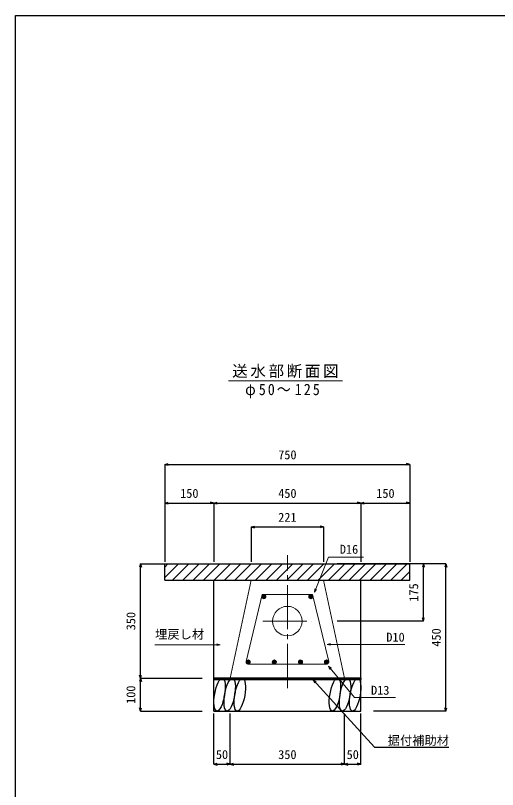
# Model space of a CAD drawing. Units: millimetres, scale not verified. Extents: x -9755 to 16726, y -7413 to 4835.
# Drawn here: x -9755 to -8280, y -5725 to -3358 of the extents above; entities that cross this region are included whole.
import ezdxf
from ezdxf.enums import TextEntityAlignment as Align

# ---------------------------------------------------------------- set-up
doc = ezdxf.new("R2010")
doc.units = ezdxf.units.MM
doc.header["$LTSCALE"] = 15
doc.linetypes.add('CHAIN2', pattern=[12, 9, -1, 1, -1])
doc.layers.add('0-1_ブロック', color=2, linetype='Continuous', lineweight=18)
doc.layers.add('0-A', color=7, linetype='Continuous', lineweight=18)
for name, color, linetype in [('0-3_鉄筋', 7, 'Continuous'), ('0-5_ｼﾞｮｲﾝﾄ詳細図', 7, 'Continuous'), ('0-6_寸法', 4, 'Continuous'), ('0-B', 4, 'Continuous'), ('0-F', 5, 'Continuous')]:
    doc.layers.add(name, color=color, linetype=linetype)
doc.styles.add('ＭＳ ゴシック', font='')
doc.styles.get('ＭＳ ゴシック').set_extended_font_data('MS Gothic')

msp = doc.modelspace()

# ---------------------------------------------------------------- linework, layer by layer
at = {"layer": '0-1_ブロック', "color": 7, "linetype": 'CHAIN2'}
for p, q in [((-8923.4, -5414.69), (-8923.4, -5007.57)), ((-8998.5, -5209.69), (-8848.3, -5209.69))]:
    msp.add_line(p, q, dxfattribs=at)
at = {"layer": '0-1_ブロック', "color": 3}
for p, q in [((-9034.12, -5084.69), (-9098.4, -5384.69)), ((-8812.69, -5084.69), (-9034.12, -5084.69)), ((-8812.69, -5084.69), (-8748.4, -5384.69)), ((-9098.4, -5384.69), (-8748.4, -5384.69))]:
    msp.add_line(p, q, dxfattribs=at)
at = {"layer": '0-1_ブロック'}
for p, q in [((-9000.53, -5128.19), (-9049.72, -5333.17)), ((-9000.53, -5128.19), (-8846.28, -5128.19)), ((-8846.28, -5128.19), (-8797.08, -5333.17)), ((-9043.4, -5341.19), (-8803.4, -5341.15))]:
    msp.add_line(p, q, dxfattribs=at)
at = {"layer": '0-1_ブロック', "color": 7}
for p, q in [((-9001.87, -5134), (-8994.72, -5141.15)), ((-9001.45, -5132.3), (-8993.02, -5140.73)), ((-9000.7, -5130.92), (-8991.64, -5139.99)), ((-8999.7, -5129.81), (-8990.52, -5138.98)), ((-8998.44, -5128.94), (-8989.66, -5137.73)), ((-8996.9, -5128.36), (-8989.08, -5136.19)), ((-8994.94, -5128.2), (-8988.92, -5134.22)), ((-8851.86, -5128.2), (-8857.89, -5134.22)), ((-8849.9, -5128.36), (-8857.73, -5136.19)), ((-8848.36, -5128.94), (-8857.15, -5137.73)), ((-8847.11, -5129.81), (-8856.28, -5138.98)), ((-8846.1, -5130.92), (-8855.16, -5139.99)), ((-8845.36, -5132.3), (-8853.79, -5140.73)), ((-8844.94, -5134), (-8852.08, -5141.15)), ((-9001.7, -5136.29), (-8997.01, -5140.99)), ((-8845.1, -5136.29), (-8849.8, -5140.99)), ((-9049.87, -5334), (-9042.72, -5341.15)), ((-9049.7, -5336.29), (-9045.01, -5340.99)), ((-9049.45, -5332.3), (-9041.02, -5340.73)), ((-9048.7, -5330.92), (-9039.64, -5339.99)), ((-9047.7, -5329.81), (-9038.52, -5338.98)), ((-9046.44, -5328.94), (-9037.66, -5337.73)), ((-9044.9, -5328.36), (-9037.08, -5336.19)), ((-9042.94, -5328.2), (-9036.92, -5334.22)), ((-8969.87, -5334), (-8962.72, -5341.15)), ((-8969.7, -5336.29), (-8965.01, -5340.98)), ((-8969.45, -5332.3), (-8961.02, -5340.73)), ((-8968.7, -5330.92), (-8959.64, -5339.99)), ((-8967.7, -5329.81), (-8958.52, -5338.98)), ((-8966.44, -5328.94), (-8957.66, -5337.73)), ((-8964.9, -5328.36), (-8957.08, -5336.19)), ((-8962.94, -5328.2), (-8956.92, -5334.22)), ((-8883.86, -5328.2), (-8889.89, -5334.22)), ((-8881.9, -5328.36), (-8889.73, -5336.19)), ((-8880.36, -5328.94), (-8889.15, -5337.73)), ((-8879.11, -5329.81), (-8888.28, -5338.98)), ((-8878.1, -5330.92), (-8887.16, -5339.99)), ((-8877.36, -5332.3), (-8885.79, -5340.73)), ((-8876.94, -5334), (-8884.08, -5341.15)), ((-8877.1, -5336.29), (-8881.8, -5340.98)), ((-8803.86, -5328.2), (-8809.89, -5334.22)), ((-8801.9, -5328.36), (-8809.73, -5336.19)), ((-8800.36, -5328.94), (-8809.15, -5337.73)), ((-8799.11, -5329.81), (-8808.28, -5338.98)), ((-8798.1, -5330.92), (-8807.16, -5339.99)), ((-8797.36, -5332.3), (-8805.79, -5340.73)), ((-8796.94, -5334), (-8804.08, -5341.15)), ((-8797.1, -5336.29), (-8801.8, -5340.99))]:
    msp.add_line(p, q, dxfattribs=at)
at = {"layer": '0-1_ブロック'}
for centre in [(-8995.4, -5134.69), (-8851.4, -5134.69), (-9043.4, -5334.69), (-8963.4, -5334.69), (-8883.4, -5334.69), (-8803.4, -5334.69)]:
    msp.add_circle(centre, 6.5, dxfattribs=at)
at = {"layer": '0-1_ブロック', "color": 3}
msp.add_circle((-8923.4, -5209.69), 45.1, dxfattribs=at)
at = {"layer": '0-3_鉄筋'}
for p, q in [((-9298.4, -5084.69), (-9298.4, -5034.69)), ((-9298.4, -5076.14), (-9256.95, -5034.69)), ((-9298.4, -5044.32), (-9288.77, -5034.69)), ((-9298.4, -5034.69), (-8548.4, -5034.69)), ((-9275.13, -5084.69), (-9225.13, -5034.69)), ((-9243.31, -5084.69), (-9193.31, -5034.69)), ((-9211.49, -5084.69), (-9161.49, -5034.69)), ((-9179.67, -5084.69), (-9129.67, -5034.69)), ((-9147.85, -5084.69), (-9097.85, -5034.69)), ((-9116.03, -5084.69), (-9066.03, -5034.69)), ((-9084.21, -5084.69), (-9034.21, -5034.69)), ((-9052.39, -5084.69), (-9002.39, -5034.69)), ((-9020.57, -5084.69), (-8970.57, -5034.69)), ((-8988.75, -5084.69), (-8938.75, -5034.69)), ((-8956.93, -5084.69), (-8906.93, -5034.69)), ((-8925.11, -5084.69), (-8875.11, -5034.69)), ((-8893.3, -5084.69), (-8843.3, -5034.69)), ((-8861.48, -5084.69), (-8811.48, -5034.69)), ((-8829.66, -5084.69), (-8779.66, -5034.69)), ((-8797.84, -5084.69), (-8747.84, -5034.69)), ((-8766.02, -5084.69), (-8716.02, -5034.69)), ((-8734.2, -5084.69), (-8684.2, -5034.69)), ((-8702.38, -5084.69), (-8652.38, -5034.69)), ((-8670.56, -5084.69), (-8620.56, -5034.69)), ((-8638.74, -5084.69), (-8588.74, -5034.69)), ((-8606.92, -5084.69), (-8556.92, -5034.69)), ((-8548.4, -5084.69), (-8548.4, -5034.69)), ((-8575.1, -5084.69), (-8548.4, -5057.99)), ((-9298.4, -5084.69), (-8548.4, -5084.69)), ((-9148.4, -5384.69), (-9148.4, -5084.69)), ((-8698.4, -5384.69), (-8698.4, -5084.69))]:
    msp.add_line(p, q, dxfattribs=at)
at = {"layer": '0-5_ｼﾞｮｲﾝﾄ詳細図'}
for p in [(-8698.4, -5384.69), (-9148.4, -5484.69)]:
    msp.add_line(p, (-9148.4, -5384.69), dxfattribs=at)
msp.add_lwpolyline([(-9148.4, -5484.69), (-8698.4, -5484.69), (-8698.4, -5384.69)], dxfattribs=at)
for centre in [(-9130.89, -5434.68), (-9099.98, -5434.68), (-9069.07, -5434.68), (-8777.92, -5434.68), (-8747.02, -5434.68), (-8716.11, -5434.68)]:
    msp.add_ellipse(centre, major_axis=(8.81, 49.96), ratio=0.3, dxfattribs=at)
at = {"layer": '0-6_寸法'}
for p, q in [((-9298.4, -4730.64), (-9288.26, -4727.93)), ((-9298.4, -4730.64), (-8548.4, -4730.64)), ((-9298.4, -4730.64), (-9288.26, -4733.36)), ((-9298.4, -4730.64), (-9298.4, -4848.59)), ((-8548.4, -4730.64), (-8558.54, -4727.93)), ((-8548.4, -4730.64), (-8558.54, -4733.36)), ((-8548.4, -4730.64), (-8548.4, -4848.59)), ((-9298.4, -4848.59), (-9288.26, -4845.87)), ((-9298.4, -4848.59), (-9148.4, -4848.59)), ((-9298.4, -4848.59), (-9288.26, -4851.3)), ((-9298.4, -4848.59), (-9298.4, -5028.89)), ((-9148.4, -4848.59), (-9158.54, -4845.87)), ((-9148.4, -4848.59), (-9158.54, -4851.3)), ((-9148.4, -4848.59), (-9138.26, -4845.87)), ((-9148.4, -4848.59), (-9148.4, -5028.89)), ((-9148.4, -4848.59), (-8698.4, -4848.59)), ((-9148.4, -4848.59), (-9138.26, -4851.3)), ((-8698.4, -4848.59), (-8708.54, -4845.87)), ((-8698.4, -4848.59), (-8708.54, -4851.3)), ((-8698.4, -4848.59), (-8688.26, -4845.87)), ((-8698.4, -4848.59), (-8698.4, -5028.89)), ((-8698.4, -4848.59), (-8548.4, -4848.59)), ((-8698.4, -4848.59), (-8688.26, -4851.3)), ((-8548.4, -4848.59), (-8558.54, -4845.87)), ((-8548.4, -4848.59), (-8558.54, -4851.3)), ((-8548.4, -4848.59), (-8548.4, -5028.89)), ((-9034.12, -4921.79), (-9023.97, -4919.07)), ((-9034.12, -4921.79), (-8812.69, -4921.79)), ((-9034.12, -4921.79), (-9023.97, -4924.51)), ((-9034.12, -4921.79), (-9034.12, -5028.89)), ((-8812.69, -4921.79), (-8822.83, -4919.07)), ((-8812.69, -4921.79), (-8822.83, -4924.51)), ((-8812.69, -4921.79), (-8812.69, -5028.89)), ((-9372.95, -5034.69), (-9375.67, -5044.83)), ((-9372.95, -5384.69), (-9372.95, -5034.69)), ((-9372.95, -5034.69), (-9370.23, -5044.83)), ((-9372.95, -5034.69), (-9184.71, -5034.69)), ((-8507.44, -5034.69), (-8771.5, -5034.69)), ((-8438.49, -5034.69), (-8660.12, -5034.69)), ((-8507.44, -5034.69), (-8510.15, -5044.83)), ((-8507.44, -5209.69), (-8507.44, -5034.69)), ((-8507.44, -5034.69), (-8504.72, -5044.83)), ((-8438.49, -5034.69), (-8441.21, -5044.83)), ((-8438.49, -5484.69), (-8438.49, -5034.69)), ((-8438.49, -5034.69), (-8435.78, -5044.83)), ((-8507.44, -5209.69), (-8510.15, -5199.54)), ((-8507.44, -5209.69), (-8504.72, -5199.54)), ((-8507.44, -5209.69), (-8771.5, -5209.69)), ((-9372.95, -5384.69), (-9375.67, -5374.54)), ((-9372.95, -5384.69), (-9375.67, -5394.83)), ((-9372.95, -5384.69), (-9370.23, -5374.54)), ((-9372.95, -5484.69), (-9372.95, -5384.69)), ((-9372.95, -5384.69), (-9370.23, -5394.83)), ((-9372.95, -5384.69), (-9184.71, -5384.69)), ((-9372.95, -5484.69), (-9375.67, -5474.54)), ((-9372.95, -5484.69), (-9370.23, -5474.54)), ((-9372.95, -5484.69), (-9184.71, -5484.69)), ((-8438.49, -5484.69), (-8660.12, -5484.69)), ((-8438.49, -5484.69), (-8441.21, -5474.54)), ((-8438.49, -5484.69), (-8435.78, -5474.54)), ((-9148.4, -5647.23), (-9148.4, -5492.09)), ((-9098.4, -5647.23), (-9098.4, -5492.09)), ((-8748.4, -5647.23), (-8748.4, -5492.09)), ((-8698.4, -5647.23), (-8698.4, -5492.09)), ((-9148.4, -5647.23), (-9138.26, -5644.51)), ((-9148.4, -5647.23), (-9098.4, -5647.23)), ((-9148.4, -5647.23), (-9138.26, -5649.95)), ((-9098.4, -5647.23), (-9108.54, -5644.51)), ((-9098.4, -5647.23), (-9108.54, -5649.95)), ((-9098.4, -5647.23), (-9088.26, -5644.51)), ((-9098.4, -5647.23), (-8748.4, -5647.23)), ((-9098.4, -5647.23), (-9088.26, -5649.95)), ((-8748.4, -5647.23), (-8758.54, -5644.51)), ((-8748.4, -5647.23), (-8758.54, -5649.95)), ((-8748.4, -5647.23), (-8738.26, -5644.51)), ((-8748.4, -5647.23), (-8698.4, -5647.23)), ((-8748.4, -5647.23), (-8738.26, -5649.95)), ((-8698.4, -5647.23), (-8708.54, -5644.51)), ((-8698.4, -5647.23), (-8708.54, -5649.95))]:
    msp.add_line(p, q, dxfattribs=at)
at = {"layer": '0-A'}
for p, q in [((-9103.99, -4474.82), (-8755.28, -4474.82)), ((-8840.73, -5121.59), (-8839.43, -5111.17)), ((-8840.73, -5121.59), (-8834.39, -5113.22)), ((-8801.47, -5280.77), (-8791.33, -5278.05)), ((-9129.04, -5281.91), (-9139.18, -5279.19)), ((-8801.47, -5280.77), (-8564.47, -5280.77)), ((-8801.47, -5280.77), (-8791.33, -5283.49)), ((-8797.48, -5347.7), (-8793.1, -5357.24)), ((-8718.31, -5443.15), (-8592.19, -5443.15))]:
    msp.add_line(p, q, dxfattribs=at)
for points in [[(-8840.73, -5121.59), (-8797.2, -5014.45), (-8690.06, -5014.45)], [(-9328.91, -5281.91), (-9129.04, -5281.91), (-9139.18, -5284.63)], [(-8718.31, -5443.15), (-8797.48, -5347.7), (-8788.92, -5353.77)]]:
    msp.add_lwpolyline(points, dxfattribs=at)
at = {"layer": '0-B', "color": 134}
for p, q in [((-9148.4, -5387.89), (-9148.4, -5384.69)), ((-9148.4, -5384.69), (-8698.4, -5384.69)), ((-9148.4, -5386.7), (-9146.39, -5384.69)), ((-9148.4, -5387.89), (-8698.4, -5387.89)), ((-9147.47, -5387.89), (-9144.27, -5384.69)), ((-9145.34, -5387.89), (-9142.14, -5384.69)), ((-9143.22, -5387.89), (-9140.02, -5384.69)), ((-9141.1, -5387.89), (-9137.9, -5384.69)), ((-9138.98, -5387.89), (-9135.78, -5384.69)), ((-9136.86, -5387.89), (-9133.66, -5384.69)), ((-9134.74, -5387.89), (-9131.54, -5384.69)), ((-9132.62, -5387.89), (-9129.42, -5384.69)), ((-9130.5, -5387.89), (-9127.3, -5384.69)), ((-9128.37, -5387.89), (-9125.17, -5384.69)), ((-9126.25, -5387.89), (-9123.05, -5384.69)), ((-9124.13, -5387.89), (-9120.93, -5384.69)), ((-9122.01, -5387.89), (-9118.81, -5384.69)), ((-9119.89, -5387.89), (-9116.69, -5384.69)), ((-9117.77, -5387.89), (-9114.57, -5384.69)), ((-9115.65, -5387.89), (-9112.45, -5384.69)), ((-9113.52, -5387.89), (-9110.32, -5384.69)), ((-9111.4, -5387.89), (-9108.2, -5384.69)), ((-9109.28, -5387.89), (-9106.08, -5384.69)), ((-9107.16, -5387.89), (-9103.96, -5384.69)), ((-9105.04, -5387.89), (-9101.84, -5384.69)), ((-9102.92, -5387.89), (-9099.72, -5384.69)), ((-9100.8, -5387.89), (-9097.6, -5384.69)), ((-9098.68, -5387.89), (-9095.48, -5384.69)), ((-9096.55, -5387.89), (-9093.35, -5384.69)), ((-9094.43, -5387.89), (-9091.23, -5384.69)), ((-9092.31, -5387.89), (-9089.11, -5384.69)), ((-9090.19, -5387.89), (-9086.99, -5384.69)), ((-9088.07, -5387.89), (-9084.87, -5384.69)), ((-9085.95, -5387.89), (-9082.75, -5384.69)), ((-9083.83, -5387.89), (-9080.63, -5384.69)), ((-9081.7, -5387.89), (-9078.5, -5384.69)), ((-9079.58, -5387.89), (-9076.38, -5384.69)), ((-9077.46, -5387.89), (-9074.26, -5384.69)), ((-9075.34, -5387.89), (-9072.14, -5384.69)), ((-9073.22, -5387.89), (-9070.02, -5384.69)), ((-9071.1, -5387.89), (-9067.9, -5384.69)), ((-9068.98, -5387.89), (-9065.78, -5384.69)), ((-9066.86, -5387.89), (-9063.66, -5384.69)), ((-9064.73, -5387.89), (-9061.53, -5384.69)), ((-9062.61, -5387.89), (-9059.41, -5384.69)), ((-9060.49, -5387.89), (-9057.29, -5384.69)), ((-9058.37, -5387.89), (-9055.17, -5384.69)), ((-9056.25, -5387.89), (-9053.05, -5384.69)), ((-9054.13, -5387.89), (-9050.93, -5384.69)), ((-9052.01, -5387.89), (-9048.81, -5384.69)), ((-9049.89, -5387.89), (-9046.69, -5384.69)), ((-9047.76, -5387.89), (-9044.56, -5384.69)), ((-9045.64, -5387.89), (-9042.44, -5384.69)), ((-9043.52, -5387.89), (-9040.32, -5384.69)), ((-9041.4, -5387.89), (-9038.2, -5384.69)), ((-9039.28, -5387.89), (-9036.08, -5384.69)), ((-9037.16, -5387.89), (-9033.96, -5384.69)), ((-9035.04, -5387.89), (-9031.84, -5384.69)), ((-9032.91, -5387.89), (-9029.71, -5384.69)), ((-9030.79, -5387.89), (-9027.59, -5384.69)), ((-9028.67, -5387.89), (-9025.47, -5384.69)), ((-9026.55, -5387.89), (-9023.35, -5384.69)), ((-9024.43, -5387.89), (-9021.23, -5384.69)), ((-9022.31, -5387.89), (-9019.11, -5384.69)), ((-9020.19, -5387.89), (-9016.99, -5384.69)), ((-9018.07, -5387.89), (-9014.87, -5384.69)), ((-9015.94, -5387.89), (-9012.74, -5384.69)), ((-9013.82, -5387.89), (-9010.62, -5384.69)), ((-9011.7, -5387.89), (-9008.5, -5384.69)), ((-9009.58, -5387.89), (-9006.38, -5384.69)), ((-9007.46, -5387.89), (-9004.26, -5384.69)), ((-9005.34, -5387.89), (-9002.14, -5384.69)), ((-9003.22, -5387.89), (-9000.02, -5384.69)), ((-9001.09, -5387.89), (-8997.89, -5384.69)), ((-8998.97, -5387.89), (-8995.77, -5384.69)), ((-8996.85, -5387.89), (-8993.65, -5384.69)), ((-8994.73, -5387.89), (-8991.53, -5384.69)), ((-8992.61, -5387.89), (-8989.41, -5384.69)), ((-8990.49, -5387.89), (-8987.29, -5384.69)), ((-8988.37, -5387.89), (-8985.17, -5384.69)), ((-8986.25, -5387.89), (-8983.05, -5384.69)), ((-8984.12, -5387.89), (-8980.92, -5384.69)), ((-8982, -5387.89), (-8978.8, -5384.69)), ((-8979.88, -5387.89), (-8976.68, -5384.69)), ((-8977.76, -5387.89), (-8974.56, -5384.69)), ((-8975.64, -5387.89), (-8972.44, -5384.69)), ((-8973.52, -5387.89), (-8970.32, -5384.69)), ((-8971.4, -5387.89), (-8968.2, -5384.69)), ((-8969.27, -5387.89), (-8966.07, -5384.69)), ((-8967.15, -5387.89), (-8963.95, -5384.69)), ((-8965.03, -5387.89), (-8961.83, -5384.69)), ((-8962.91, -5387.89), (-8959.71, -5384.69)), ((-8960.79, -5387.89), (-8957.59, -5384.69)), ((-8958.67, -5387.89), (-8955.47, -5384.69)), ((-8956.55, -5387.89), (-8953.35, -5384.69)), ((-8954.43, -5387.89), (-8951.23, -5384.69)), ((-8952.3, -5387.89), (-8949.1, -5384.69)), ((-8950.18, -5387.89), (-8946.98, -5384.69)), ((-8948.06, -5387.89), (-8944.86, -5384.69)), ((-8945.94, -5387.89), (-8942.74, -5384.69)), ((-8943.82, -5387.89), (-8940.62, -5384.69)), ((-8941.7, -5387.89), (-8938.5, -5384.69)), ((-8939.58, -5387.89), (-8936.38, -5384.69)), ((-8937.46, -5387.89), (-8934.26, -5384.69)), ((-8935.33, -5387.89), (-8932.13, -5384.69)), ((-8933.21, -5387.89), (-8930.01, -5384.69)), ((-8931.09, -5387.89), (-8927.89, -5384.69)), ((-8928.97, -5387.89), (-8925.77, -5384.69)), ((-8926.85, -5387.89), (-8923.65, -5384.69)), ((-8924.73, -5387.89), (-8921.53, -5384.69)), ((-8922.61, -5387.89), (-8919.41, -5384.69)), ((-8920.48, -5387.89), (-8917.28, -5384.69)), ((-8918.36, -5387.89), (-8915.16, -5384.69)), ((-8916.24, -5387.89), (-8913.04, -5384.69)), ((-8914.12, -5387.89), (-8910.92, -5384.69)), ((-8912, -5387.89), (-8908.8, -5384.69)), ((-8909.88, -5387.89), (-8906.68, -5384.69)), ((-8907.76, -5387.89), (-8904.56, -5384.69)), ((-8905.64, -5387.89), (-8902.44, -5384.69)), ((-8903.51, -5387.89), (-8900.31, -5384.69)), ((-8901.39, -5387.89), (-8898.19, -5384.69)), ((-8899.27, -5387.89), (-8896.07, -5384.69)), ((-8897.15, -5387.89), (-8893.95, -5384.69)), ((-8895.03, -5387.89), (-8891.83, -5384.69)), ((-8892.91, -5387.89), (-8889.71, -5384.69)), ((-8890.79, -5387.89), (-8887.59, -5384.69)), ((-8888.66, -5387.89), (-8885.46, -5384.69)), ((-8886.54, -5387.89), (-8883.34, -5384.69)), ((-8884.42, -5387.89), (-8881.22, -5384.69)), ((-8882.3, -5387.89), (-8879.1, -5384.69)), ((-8880.18, -5387.89), (-8876.98, -5384.69)), ((-8878.06, -5387.89), (-8874.86, -5384.69)), ((-8875.94, -5387.89), (-8872.74, -5384.69)), ((-8873.82, -5387.89), (-8870.62, -5384.69)), ((-8871.69, -5387.89), (-8868.49, -5384.69)), ((-8869.57, -5387.89), (-8866.37, -5384.69)), ((-8867.45, -5387.89), (-8864.25, -5384.69)), ((-8865.33, -5387.89), (-8862.13, -5384.69)), ((-8863.21, -5387.89), (-8860.01, -5384.69)), ((-8861.09, -5387.89), (-8857.89, -5384.69)), ((-8858.97, -5387.89), (-8855.77, -5384.69)), ((-8856.84, -5387.89), (-8853.64, -5384.69)), ((-8854.72, -5387.89), (-8851.52, -5384.69)), ((-8852.6, -5387.89), (-8849.4, -5384.69)), ((-8850.48, -5387.89), (-8847.28, -5384.69)), ((-8848.36, -5387.89), (-8845.16, -5384.69)), ((-8846.24, -5387.89), (-8843.04, -5384.69)), ((-8844.12, -5387.89), (-8840.92, -5384.69)), ((-8842, -5387.89), (-8838.8, -5384.69)), ((-8839.87, -5387.89), (-8836.67, -5384.69)), ((-8837.75, -5387.89), (-8834.55, -5384.69)), ((-8835.63, -5387.89), (-8832.43, -5384.69)), ((-8833.51, -5387.89), (-8830.31, -5384.69)), ((-8831.39, -5387.89), (-8828.19, -5384.69)), ((-8829.27, -5387.89), (-8826.07, -5384.69)), ((-8827.15, -5387.89), (-8823.95, -5384.69)), ((-8825.03, -5387.89), (-8821.83, -5384.69)), ((-8822.9, -5387.89), (-8819.7, -5384.69)), ((-8820.78, -5387.89), (-8817.58, -5384.69)), ((-8818.66, -5387.89), (-8815.46, -5384.69)), ((-8816.54, -5387.89), (-8813.34, -5384.69)), ((-8814.42, -5387.89), (-8811.22, -5384.69)), ((-8812.3, -5387.89), (-8809.1, -5384.69)), ((-8810.18, -5387.89), (-8806.98, -5384.69)), ((-8808.05, -5387.89), (-8804.85, -5384.69)), ((-8805.93, -5387.89), (-8802.73, -5384.69)), ((-8803.81, -5387.89), (-8800.61, -5384.69)), ((-8801.69, -5387.89), (-8798.49, -5384.69)), ((-8799.57, -5387.89), (-8796.37, -5384.69)), ((-8797.45, -5387.89), (-8794.25, -5384.69)), ((-8795.33, -5387.89), (-8792.13, -5384.69)), ((-8793.21, -5387.89), (-8790.01, -5384.69)), ((-8791.08, -5387.89), (-8787.88, -5384.69)), ((-8788.96, -5387.89), (-8785.76, -5384.69)), ((-8786.84, -5387.89), (-8783.64, -5384.69)), ((-8784.72, -5387.89), (-8781.52, -5384.69)), ((-8782.6, -5387.89), (-8779.4, -5384.69)), ((-8780.48, -5387.89), (-8777.28, -5384.69)), ((-8778.36, -5387.89), (-8775.16, -5384.69)), ((-8776.23, -5387.89), (-8773.03, -5384.69)), ((-8774.11, -5387.89), (-8770.91, -5384.69)), ((-8771.99, -5387.89), (-8768.79, -5384.69)), ((-8769.87, -5387.89), (-8766.67, -5384.69)), ((-8767.75, -5387.89), (-8764.55, -5384.69)), ((-8765.63, -5387.89), (-8762.43, -5384.69)), ((-8763.51, -5387.89), (-8760.31, -5384.69)), ((-8761.39, -5387.89), (-8758.19, -5384.69)), ((-8759.26, -5387.89), (-8756.06, -5384.69)), ((-8757.14, -5387.89), (-8753.94, -5384.69)), ((-8755.02, -5387.89), (-8751.82, -5384.69)), ((-8752.9, -5387.89), (-8749.7, -5384.69)), ((-8750.78, -5387.89), (-8747.58, -5384.69)), ((-8748.66, -5387.89), (-8745.46, -5384.69)), ((-8746.54, -5387.89), (-8743.34, -5384.69)), ((-8744.41, -5387.89), (-8741.21, -5384.69)), ((-8742.29, -5387.89), (-8739.09, -5384.69)), ((-8740.17, -5387.89), (-8736.97, -5384.69)), ((-8738.05, -5387.89), (-8734.85, -5384.69)), ((-8735.93, -5387.89), (-8732.73, -5384.69)), ((-8733.81, -5387.89), (-8730.61, -5384.69)), ((-8731.69, -5387.89), (-8728.49, -5384.69)), ((-8729.57, -5387.89), (-8726.37, -5384.69)), ((-8727.44, -5387.89), (-8724.24, -5384.69)), ((-8725.32, -5387.89), (-8722.12, -5384.69)), ((-8723.2, -5387.89), (-8720, -5384.69)), ((-8721.08, -5387.89), (-8717.88, -5384.69)), ((-8718.96, -5387.89), (-8715.76, -5384.69)), ((-8716.84, -5387.89), (-8713.64, -5384.69)), ((-8714.72, -5387.89), (-8711.52, -5384.69)), ((-8712.6, -5387.89), (-8709.4, -5384.69)), ((-8710.47, -5387.89), (-8707.27, -5384.69)), ((-8708.35, -5387.89), (-8705.15, -5384.69)), ((-8706.23, -5387.89), (-8703.03, -5384.69)), ((-8704.11, -5387.89), (-8700.91, -5384.69)), ((-8701.99, -5387.89), (-8698.79, -5384.69)), ((-8699.87, -5387.89), (-8698.4, -5386.42)), ((-8698.4, -5384.69), (-8698.4, -5387.89))]:
    msp.add_line(p, q, dxfattribs=at)
at = {"layer": '0-B'}
for p, q in [((-8844.61, -5389.5), (-8656.92, -5595.13)), ((-8844.61, -5389.5), (-8835.76, -5395.16)), ((-8844.61, -5389.5), (-8839.78, -5398.83)), ((-8656.92, -5595.13), (-8429.39, -5595.13))]:
    msp.add_line(p, q, dxfattribs=at)
at = {"layer": '0-F'}
msp.add_lwpolyline([(-9755.46, -7412.79), (-9755.46, -3357.79), (-3855.46, -3357.79), (-3855.46, -7412.79)], close=True, dxfattribs=at)

# ---------------------------------------------------------------- texts
at = {"layer": '0-6_寸法', "style": 'ＭＳ ゴシック'}
for s, p in [('750', (-8951.53, -4723.14)), ('150', (-9251.53, -4841.09)), ('450', (-8951.53, -4841.09)), ('150', (-8651.53, -4841.09)), ('221', (-8951.53, -4914.29)), ('50', (-9142.15, -5639.73)), ('350', (-8951.53, -5639.73)), ('50', (-8742.15, -5639.73))]:
    msp.add_text(s, height=27.49, dxfattribs=at).set_placement(p, align=Align.BOTTOM_LEFT)
for s, p in [('175', (-8514.94, -5150.31)), ('350', (-9380.45, -5237.81)), ('450', (-8445.99, -5287.81)), ('100', (-9380.45, -5462.81))]:
    msp.add_text(s, height=27.49, rotation=90, dxfattribs=at).set_placement(p, align=Align.BOTTOM_LEFT)
at = {"layer": '0-A', "color": 4, "style": 'ＭＳ ゴシック'}
for s, p in [('D16', (-8762.9, -5012.05)), ('埋戻し材', (-9328.14, -5271.92)), ('D10', (-8620.72, -5280.77)), ('D13', (-8667.42, -5443.11))]:
    msp.add_text(s, height=27.49, dxfattribs=at).set_placement(p, align=Align.BOTTOM_LEFT)
at = {"layer": '0-A', "char_height": 34.84, "attachment_point": 7, "style": 'ＭＳ ゴシック'}
for s, insert in [('\\T1.17;送水部断面図', (-9092.39, -4466.77)), ('\\T1.29;\\W0.9;φ50～125', (-9052.71, -4528.11))]:
    msp.add_mtext(s, dxfattribs=dict(at, insert=insert))
at = {"layer": '0-B', "style": 'ＭＳ ゴシック'}
msp.add_text('据付補助材', height=27.49, dxfattribs=at).set_placement((-8616.47, -5596.39), align=Align.BOTTOM_LEFT)

doc.saveas('drawing.dxf')
